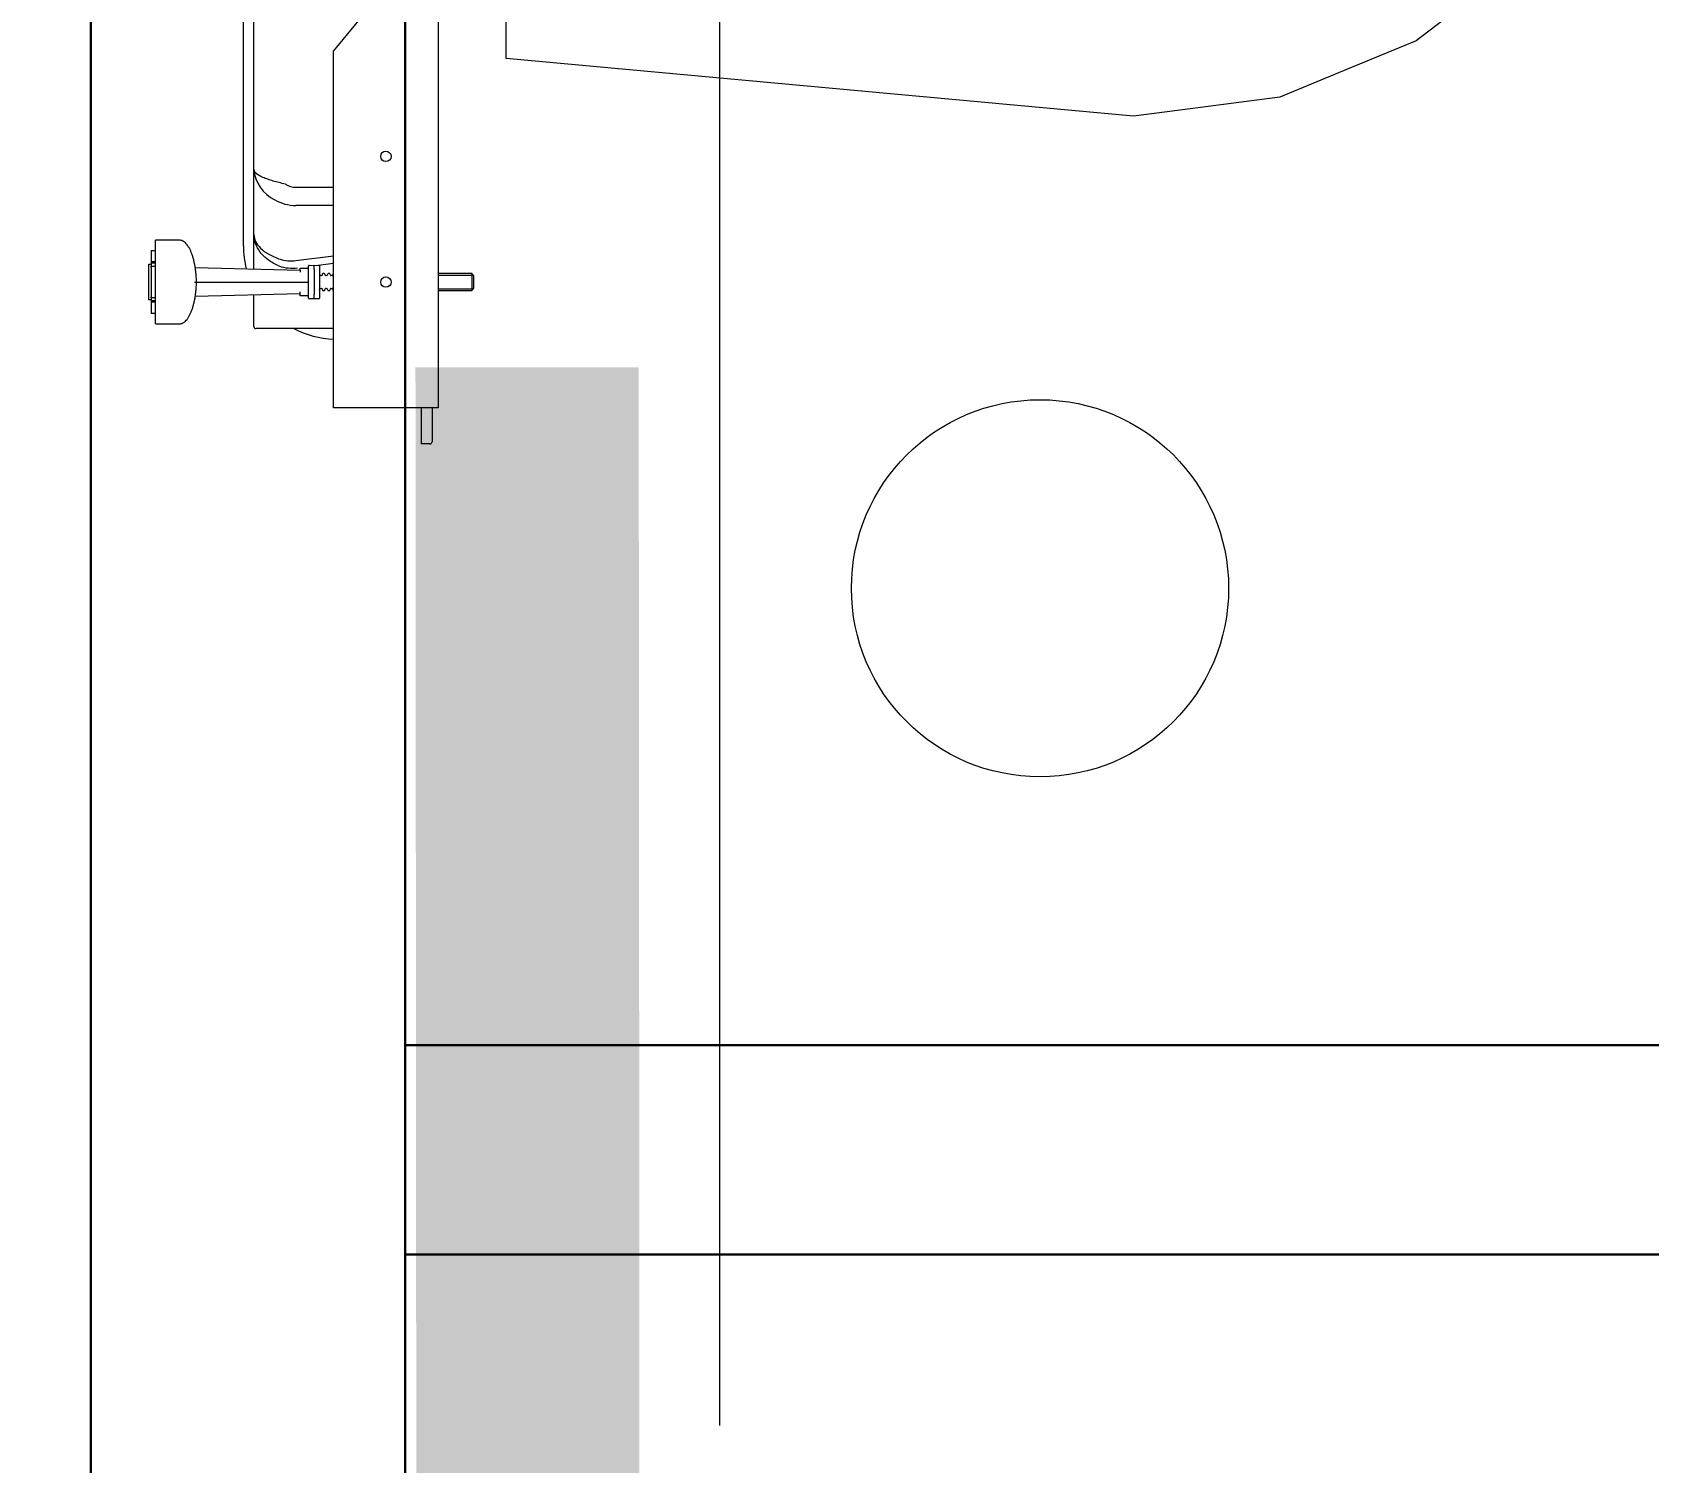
# Model space of a CAD drawing. Header units: millimetres. Extents: x -10496 to -5455, y -188 to 7293.
# Drawn here: x -7502.7 to -7425.5, y 3298.3 to 3366.5 of the extents above; entities that cross this region are included whole.
import ezdxf

# ---------------------------------------------------------------- set-up
doc = ezdxf.new("R2010")
doc.units = ezdxf.units.MM
for name, color, linetype, lineweight in [('00 TEFRİŞ', 252, 'Continuous', 13), ('GJC_alçıpan', 6, 'Continuous', 20), ('GJC_duvar', 10, 'Continuous', 30), ('GJC_tefris', 30, 'Continuous', 0), ('GJC_ölçüler', 253, 'Continuous', 5)]:
    doc.layers.add(name, color=color, linetype=linetype, lineweight=lineweight)
doc.layers.add('GJC_yazı', color=11, linetype='Continuous')
doc.styles.add('Ölçü50', font='calibri.ttf', dxfattribs={"width": 0.7})

# ---------------------------------------------------------------- blocks, each defined once
blk = doc.blocks.new('fgjh')
at = {"layer": 'GJC_tefris', "color": 151, "extrusion": (-0.01667214942452569, 1.525087517426141e-05, 0.9998610099413704)}
for p, q in [((5037971.734801287, 2445228.017059879, 2049.096625920137), (5037971.734800999, 2445226.885625618, 2049.096643173101)), ((5037971.734801287, 2445228.017059879, 2049.096625920137), (5037975.734245327, 2445228.017059879, 2049.163314517843)), ((5037972.234731843, 2445228.21705988, 2049.104958945099), (5037972.235728576, 2445228.21705988, 2049.104975565091)), ((5037972.234731792, 2445228.017059879, 2049.10496199485), (5037972.234731843, 2445228.21705988, 2049.104958945099)), ((5037972.766498596, 2445228.21705988, 2049.113825872295), (5037972.235728576, 2445228.21705988, 2049.104975565091)), ((5037972.766498546, 2445228.017059879, 2049.113828922047), (5037972.766498596, 2445228.21705988, 2049.113825872295)), ((5037972.832699504, 2445228.21705988, 2049.114929737144), (5037972.766498596, 2445228.21705988, 2049.113825872295)), ((5037972.9846276, 2445228.21705988, 2049.117463057169), (5037972.832699504, 2445228.21705988, 2049.114929737144)), ((5037972.832699453, 2445228.017059879, 2049.114932786896), (5037972.832699504, 2445228.21705988, 2049.114929737144)), ((5037972.884641499, 2445228.21705988, 2049.115795842226), (5037972.88464153, 2445228.33705988, 2049.115794012375)), ((5037972.88464153, 2445228.33705988, 2049.115794012375), (5037972.900891638, 2445228.33705988, 2049.116064974281)), ((5037972.900891638, 2445228.33705988, 2049.116064974281), (5037974.568155138, 2445228.33705988, 2049.143865704495)), ((5037972.98462755, 2445228.017059879, 2049.11746610692), (5037972.9846276, 2445228.21705988, 2049.117463057169)), ((5037972.9846276, 2445228.21705988, 2049.117463057169), (5037973.03462065, 2445228.21705988, 2049.11829666464)), ((5037974.434426065, 2445228.21705988, 2049.141637673837), (5037973.03462065, 2445228.21705988, 2049.11829666464)), ((5037974.434426065, 2445228.21705988, 2049.141637673837), (5037974.484419115, 2445228.21705988, 2049.142471281308)), ((5037974.636347211, 2445228.21705988, 2049.145004601332), (5037974.484419115, 2445228.21705988, 2049.142471281308)), ((5037974.484419115, 2445228.21705988, 2049.142471281308), (5037974.484419065, 2445228.017059879, 2049.142474331059)), ((5037974.568155138, 2445228.33705988, 2049.143865704495), (5037974.584405246, 2445228.33705988, 2049.1441366664)), ((5037974.584405246, 2445228.33705988, 2049.1441366664), (5037974.584405216, 2445228.21705988, 2049.144138496251)), ((5037974.636347161, 2445228.017059879, 2049.145007651084), (5037974.636347211, 2445228.21705988, 2049.145004601332)), ((5037974.702548118, 2445228.21705988, 2049.146108466181), (5037974.636347211, 2445228.21705988, 2049.145004601332)), ((5037974.702548068, 2445228.017059879, 2049.146111515933), (5037974.702548118, 2445228.21705988, 2049.146108466181)), ((5037975.23331814, 2445228.21705988, 2049.154958773386), (5037974.702548118, 2445228.21705988, 2049.146108466181)), ((5037975.23331814, 2445228.21705988, 2049.154958773386), (5037975.234314873, 2445228.21705988, 2049.154975393378)), ((5037975.234314873, 2445228.21705988, 2049.154975393378), (5037975.234314822, 2445228.017059879, 2049.154978443129)), ((5037975.73424504, 2445226.885625618, 2049.163331770807), (5037975.734245327, 2445228.017059879, 2049.163314517843)), ((5037973.170519996, 2445221.11705988, 2049.120671010073), (5037973.039553836, 2445226.119199584, 2049.118410921539)), ((5037973.734522809, 2445226.058964252, 2049.130000077511), (5037973.734521463, 2445220.765751232, 2049.130080792422)), ((5037973.734522834, 2445226.158789118, 2049.129998555306), (5037973.734522808, 2445226.058776563, 2049.130000080373)), ((5037974.429486542, 2445226.118998304, 2049.14158731165), (5037974.298523108, 2445221.11705988, 2049.139479860731)), ((5037971.509831057, 2445222.108136247, 2049.092964790247), (5037971.509831339, 2445223.21705988, 2049.092947880541)), ((5037971.609817466, 2445223.31705988, 2049.094613570609), (5037973.112919535, 2445223.31705988, 2049.119676996497)), ((5037974.356124687, 2445223.31705988, 2049.140406779783), (5037975.9992427, 2445223.31705988, 2049.167804896871)), ((5037975.459282481, 2445223.81705988, 2049.158793721523), (5037991.807009996, 2445223.81705988, 2049.431383364646)), ((5037975.9992427, 2445223.31705988, 2049.167804896871), (5037979.122148855, 2445223.31705988, 2049.219877692526)), ((5037979.122148855, 2445223.31705988, 2049.219877692526), (5038018.889869427, 2445223.31705988, 2049.882983237262)), ((5037971.509830398, 2445219.51705988, 2049.093004300937), (5037971.509831057, 2445222.108136247, 2049.092964790247)), ((5037973.070499621, 2445221.11705988, 2049.119003223621), (5037973.168706472, 2445221.11705988, 2049.120640770512)), ((5037973.0796976, 2445220.765751033, 2049.119161953514), (5037973.070499621, 2445221.11705988, 2049.119003223621)), ((5037973.168706472, 2445221.11705988, 2049.120640770512), (5037973.268726847, 2445221.11705988, 2049.122308556964)), ((5037974.300336633, 2445221.11705988, 2049.139510100292), (5037974.200316257, 2445221.11705988, 2049.13784231384)), ((5037974.300336633, 2445221.11705988, 2049.139510100292), (5037974.398543484, 2445221.11705988, 2049.141147647183)), ((5037974.398543484, 2445221.11705988, 2049.141147647183), (5037974.389345326, 2445220.765751033, 2049.140999631335)), ((5037974.757375859, 2445221.31705988, 2049.147127935197), (5037974.978239958, 2445219.51705988, 2049.150838181715)), ((5037977.390337818, 2445219.51705988, 2049.191058627918), (5037977.390338277, 2445221.31705988, 2049.191031180158)), ((5037978.256243311, 2445221.31705988, 2049.205469685098), (5037978.256242854, 2445219.51705988, 2049.205497132858)), ((5037972.934632574, 2445220.44955988, 2049.116747894405), (5037972.938786775, 2445220.687583453, 2049.116813532903)), ((5037972.934632574, 2445220.44955988, 2049.116747894405), (5037973.134604776, 2445220.44955988, 2049.12008232429)), ((5037972.938786654, 2445220.211536308, 2049.11682079203), (5037972.934632574, 2445220.44955988, 2049.116747894405)), ((5037973.134604708, 2445220.18205988, 2049.120086403332), (5037972.968777908, 2445220.18205988, 2049.117321329813)), ((5037972.968778044, 2445220.71705988, 2049.117313171729), (5037973.134604844, 2445220.71705988, 2049.120078245248)), ((5037974.334437921, 2445220.18205988, 2049.140092982644), (5037973.134604708, 2445220.18205988, 2049.120086403332)), ((5037973.134604844, 2445220.71705988, 2049.120078245248), (5037974.334438057, 2445220.71705988, 2049.14008482456)), ((5037974.334437989, 2445220.44955988, 2049.140088903602), (5037973.134604776, 2445220.44955988, 2049.12008232429)), ((5037973.36962249, 2445220.18205988, 2049.124005199584), (5037973.41140663, 2445220.166849582, 2049.124702159834)), ((5037973.424564393, 2445220.148055729, 2049.124921845187), (5037973.424564377, 2445220.086064031, 2049.124922790483)), ((5037973.73452145, 2445220.71705988, 2049.130081534904), (5037973.734521463, 2445220.765751232, 2049.130080792422)), ((5037974.044478203, 2445220.086064031, 2049.135259523128), (5037974.044478219, 2445220.148055729, 2049.135258577831)), ((5037974.057635992, 2445220.166849582, 2049.135477690018), (5037974.099420139, 2445220.18205988, 2049.136174186392)), ((5037974.500264721, 2445220.18205988, 2049.142858056163), (5037974.334437921, 2445220.18205988, 2049.140092982644)), ((5037974.334437989, 2445220.44955988, 2049.140088903602), (5037974.534410191, 2445220.44955988, 2049.143423333487)), ((5037974.334438057, 2445220.71705988, 2049.14008482456), (5037974.500264857, 2445220.71705988, 2049.142849898079)), ((5037974.534410191, 2445220.44955988, 2049.143423333487), (5037974.530255991, 2445220.211536308, 2049.143357694989)), ((5037974.530256112, 2445220.687583453, 2049.143350435863), (5037974.534410191, 2445220.44955988, 2049.143423333487)), ((5037974.621673428, 2445219.51705988, 2049.144892624869), (5037974.531028497, 2445220.255798662, 2049.143369900984)), ((5037967.735353854, 2445214.677059881, 2049.030140740828), (5037967.735355045, 2445219.357059881, 2049.030069376653)), ((5037967.735355045, 2445219.357059881, 2049.030069376653), (5037967.735355085, 2445219.51705988, 2049.030066936852)), ((5037967.735355085, 2445219.51705988, 2049.030066936852), (5037984.757988782, 2445219.51705988, 2049.313910280837)), ((5037973.334576744, 2445219.525298409, 2049.123430848013), (5037973.334576742, 2445219.51705988, 2049.12343097364)), ((5037973.334576807, 2445219.775298409, 2049.123427035824), (5037973.33457679, 2445219.708821352, 2049.123428049516)), ((5037973.33457687, 2445220.025298409, 2049.123423223635), (5037973.334576854, 2445219.958821352, 2049.123424237328)), ((5037973.411406477, 2445219.567270179, 2049.124711302674), (5037973.347734516, 2445219.544092261, 2049.1236499602)), ((5037973.411406605, 2445220.067270179, 2049.124703678296), (5037973.347734643, 2445220.044092261, 2049.123642335822)), ((5037973.347734617, 2445219.9400275, 2049.12364392268), (5037973.411406565, 2445219.916849582, 2049.124705972023)), ((5037973.41140654, 2445219.817270179, 2049.124707490485), (5037973.34773458, 2445219.794092261, 2049.123646148011)), ((5037973.347734554, 2445219.6900275, 2049.123647734869), (5037973.411406502, 2445219.666849582, 2049.124709784212)), ((5037973.424564266, 2445219.64805573, 2049.124929469565), (5037973.42456425, 2445219.586064031, 2049.124930414861)), ((5037973.424564329, 2445219.89805573, 2049.124925657376), (5037973.424564313, 2445219.836064031, 2049.124926602672)), ((5037974.04447814, 2445219.836064031, 2049.135263335317), (5037974.044478156, 2445219.89805573, 2049.13526239002)), ((5037974.044478077, 2445219.586064031, 2049.135267147506), (5037974.044478092, 2445219.64805573, 2049.135266202209)), ((5037974.121307788, 2445219.544092261, 2049.136548882201), (5037974.057635839, 2445219.567270179, 2049.135486832858)), ((5037974.057635929, 2445219.916849582, 2049.135481502207), (5037974.121307889, 2445219.9400275, 2049.136542844682)), ((5037974.121307852, 2445219.794092261, 2049.136545070012), (5037974.057635903, 2445219.817270179, 2049.135483020669)), ((5037974.057635865, 2445219.666849582, 2049.135485314396), (5037974.121307826, 2445219.6900275, 2049.13654665687)), ((5037974.121307915, 2445220.044092261, 2049.136541257823), (5037974.057635967, 2445220.067270179, 2049.13547920848)), ((5037974.134465549, 2445219.51705988, 2049.136768693181), (5037974.134465552, 2445219.525298409, 2049.136768567554)), ((5037974.134465599, 2445219.708821352, 2049.136765769058), (5037974.134465615, 2445219.775298409, 2049.136764755365)), ((5037974.134465662, 2445219.958821352, 2049.136761956869), (5037974.134465679, 2445220.025298409, 2049.136760943176)), ((5037984.757988782, 2445219.51705988, 2049.313910280837), (5037984.952247451, 2445219.357059881, 2049.317151881098)), ((5037984.952247451, 2445219.357059881, 2049.317151881098), (5037989.007397184, 2445216.017059881, 2049.384820286544)), ((5037966.010593673, 2445214.917059881, 2049.001377623366), (5037966.010593775, 2445215.317059881, 2049.001371523864)), ((5037966.010593775, 2445215.317059881, 2049.001371523864), (5037966.671583349, 2445215.317059881, 2049.012393172713)), ((5037966.688945626, 2445214.817059881, 2049.012690305927), (5037966.110579749, 2445214.817059881, 2049.003046363184)), ((5037966.671583349, 2445215.317059881, 2049.012393172713), (5037967.735354017, 2445215.317059881, 2049.030130981625)), ((5037967.73535389, 2445214.817059881, 2049.030138606002), (5037966.688945626, 2445214.817059881, 2049.012690305927)), ((5037967.735353814, 2445214.517059881, 2049.030143180629), (5037967.735353854, 2445214.677059881, 2049.030140740828)), ((5038030.276659993, 2445214.517059881, 2050.072986127254), (5037967.735353814, 2445214.517059881, 2049.030143180629)), ((5037973.334575471, 2445214.517059881, 2049.123507217417), (5037973.334575064, 2445212.917059881, 2049.123531615426)), ((5037973.411064837, 2445214.517059881, 2049.124782636848), (5037973.411064412, 2445212.840559881, 2049.124808201387)), ((5037974.057974911, 2445214.517059881, 2049.135569517527), (5037974.057974485, 2445212.840559881, 2049.135595082066)), ((5037974.134463871, 2445212.917059881, 2049.136869334967), (5037974.134464278, 2445214.517059881, 2049.136844936958)), ((5037974.134463871, 2445212.917059881, 2049.136869334967), (5037973.334575064, 2445212.917059881, 2049.123531615426)), ((5037973.334575064, 2445212.917059881, 2049.123531615426), (5037973.434561139, 2445212.817059881, 2049.125200355244)), ((5037973.434561139, 2445212.817059881, 2049.125200355244), (5037974.034477745, 2445212.817059881, 2049.1352036449)), ((5037974.034477745, 2445212.817059881, 2049.1352036449), (5037974.134463871, 2445212.917059881, 2049.136869334967))]:
    blk.add_line(p, q, dxfattribs=at)
at = {"layer": 'GJC_tefris', "color": 151, "elevation": 2049.551707446506}
blk.add_lwpolyline([(5037986.935054473, 2445165.630120694), (5037985.249455233, 2445167.835177045), (5037983.906758125, 2445171.093581684), (5037982.564061017, 2445174.351986323), (5037981.865783718, 2445179.731963886), (5037981.656843743, 2445181.341771877), (5037984.411602098, 2445211.272081491), (5038013.611553238, 2445211.218663755)], dxfattribs=at)
at = {"layer": 'GJC_tefris', "color": 151, "extrusion": (-0.01667214942452569, 1.525087517426141e-05, 0.9998610099413704)}
for centre in [(-2449824.486567526, 5035069.107827105, -81907.7138700232), (-2449824.49205527, 5035075.107824596, -81907.71387002322)]:
    blk.add_circle(centre, 0.2500000000000005, dxfattribs=at)
at = {"layer": 'GJC_tefris', "color": 151}
blk.add_circle((5037959.115415354, 2445185.79631423, 1907.459608137877), 8.999999999999998, dxfattribs=at)
at = {"layer": 'GJC_tefris', "color": 151, "extrusion": (-0.01667214942452569, 1.525087517426141e-05, 0.9998610099413704)}
for centre, radius, start, end in [((-2449830.684621357, 5035066.977157323, -81907.7138700232), 0.1000000000000002, 180.0524041068535, 270.0524041060623), ((-2449826.83814427, 5035070.830677015, -81907.71387002319), 4.450000000000009, 180.0524041068535, 194.281293608634), ((-2449829.037394554, 5035074.619653661, -81907.71387002317), 1.758851542717755, 184.2130704702435, 244.6602326669066), ((-2449826.83814427, 5035070.830677015, -81907.71387002319), 4.450000000000009, 242.6306322439079, 268.120719780582), ((-2449827.680865726, 5035068.339055349, -81907.71387002319), 0.02999999999999847, 271.052404094467, 0.05240410685350697), ((-2449828.155865527, 5035068.338620902, -81907.7138700232), 0.02999999999999847, 180.0524041068535, 269.0524041181399), ((-2449828.236012673, 5035068.499465493, -81907.71387002323), 0.04999999999999892, 271.552404095006, 0.05240410685350697), ((-2449827.61726024, 5035068.77496356, -81907.71387002322), 0.02000000000000051, 90.05240410606234, 160.0524041175203), ((-2449827.617863892, 5035069.434963283, -81907.71387002323), 0.02000000000000061, 200.0524040996214, 270.0524041060623), ((-2449828.237119243, 5035069.709329034, -81907.7138700232), 0.05000000000000015, 0.05240410685350697, 88.55240411753564), ((-2449827.682266655, 5035069.870754414, -81907.71387002322), 0.03000000000000022, 0.05240410685350697, 89.05240411813986), ((-2449828.157266456, 5035069.870319966, -81907.71387002322), 0.03000000000000124, 91.05240409446694, 180.0524041068535), ((-2449826.994457448, 5035068.725533168, -81907.7138700232), 0.01999999999999986, 200.0524040996214, 270.0524041060623), ((-2449827.244457343, 5035068.725304511, -81907.71387002317), 0.01999999999999986, 200.0524040996214, 270.0524041060623), ((-2449827.177980315, 5035068.725365313, -81907.7138700232), 0.01999999999999784, 270.0524041060623, 340.0524041175203), ((-2449827.49445724, 5035068.725075857, -81907.71387002319), 0.01999999999999986, 200.0524040996214, 270.0524041060623), ((-2449827.427980211, 5035068.725136657, -81907.71387002319), 0.01999999999999784, 270.0524041060623, 340.0524041175203), ((-2449827.305268672, 5035068.775248914, -81907.7138700232), 0.02000000000000339, 20.05240409962139, 90.05240410606234), ((-2449827.11726045, 5035068.775420871, -81907.7138700232), 0.02000000000000051, 90.05240410606234, 160.0524041175203), ((-2449827.055268776, 5035068.775477569, -81907.71387002319), 0.02000000000000339, 20.05240409962139, 90.05240410606234), ((-2449827.555268568, 5035068.775020258, -81907.71387002319), 0.02000000000000339, 20.05240409962139, 90.05240410606234), ((-2449827.367260345, 5035068.775192215, -81907.71387002322), 0.02000000000000051, 90.05240410606234, 160.0524041175203), ((-2449827.305872324, 5035069.435248638, -81907.71387002323), 0.02000000000000051, 270.0524041060623, 340.0524041175203), ((-2449827.117864102, 5035069.435420595, -81907.71387002322), 0.02000000000000061, 200.0524040996214, 270.0524041060623), ((-2449827.055872429, 5035069.435477294, -81907.7138700232), 0.02000000000000051, 270.0524041060623, 340.0524041175203), ((-2449827.55587222, 5035069.435019981, -81907.7138700232), 0.02000000000000051, 270.0524041060623, 340.0524041175203), ((-2449827.367863997, 5035069.435191937, -81907.7138700232), 0.02000000000000061, 200.0524040996214, 270.0524041060623), ((-2449827.17867543, 5035069.485364995, -81907.7138700232), 0.01999999999999956, 20.05240409962139, 90.05240410606234), ((-2449826.995152563, 5035069.48553285, -81907.71387002322), 0.02000000000000061, 90.05240410606234, 160.0524041175203), ((-2449827.495152354, 5035069.485075538, -81907.71387002319), 0.02000000000000061, 90.05240410606234, 160.0524041175203), ((-2449827.428675325, 5035069.485136339, -81907.7138700232), 0.01999999999999956, 20.05240409962139, 90.05240410606234), ((-2449827.245152458, 5035069.485304194, -81907.7138700232), 0.02000000000000061, 90.05240410606234, 160.0524041175203), ((-2449822.379594396, 5035061.484751005, -81907.71387002322), 0.1000000000000002, 270.0524041060623, 0.05240410685350697)]:
    blk.add_arc(centre, radius, start, end, dxfattribs=at)
at = {"layer": 'GJC_tefris', "color": 151, "extrusion": (-0.01667214942452571, 1.525087517427037e-05, 0.9998610099413705)}
blk.add_ellipse((5037977.181909936, 2445221.233895204, 2049.187557017184), major_axis=(2.694360311119754, -0.8538952795725041, 0.04494004658052982), ratio=0.8323484299813362, start_param=3.123186650335102, end_param=3.505351576055818, dxfattribs=at)
at = {"layer": 'GJC_tefris', "color": 151, "extrusion": (-0.0166721494245257, 1.525087517424781e-05, 0.9998610099413702)}
blk.add_ellipse((5037977.181909957, 2445221.31705988, 2049.187555749026), major_axis=(2.385890481622988, -0.6600134252680121, 0.03979351930611558), ratio=0.7911908134078183, start_param=3.095738414054455, end_param=3.477903339775196, dxfattribs=at)
at = {"layer": 'GJC_tefris', "color": 151, "extrusion": (-0.0166721494245257, 1.525087517426304e-05, 0.9998610099413703)}
blk.add_ellipse((5037979.410783358, 2445221.31705988, 2049.224721025016), major_axis=(2.020445081581582, -5.710501541217682e-12, 0.03368984485768824), ratio=0.9897433186107482, start_param=2.617993877992041, end_param=3.141592653590335, dxfattribs=at)
at = {"layer": 'GJC_tefris', "color": 151, "extrusion": (-0.0166721494245257, 1.525087517426461e-05, 0.9998610099413703)}
blk.add_ellipse((5037979.410783358, 2445221.31705988, 2049.224721025016), major_axis=(-1.154540046617991, 2.630385103925245e-12, -0.01925133991867805), ratio=0.8660254037844384, start_param=5.759586531581287, end_param=6.283185307179584, dxfattribs=at)
at = {"layer": 'GJC_tefris', "color": 151}
for points, knots in [([(5037971.737113043, 2445226.889008464, 2049.096681673596), (5037971.736860096, 2445226.866892699, 2049.096677793187), (5037971.736852414, 2445226.821434684, 2049.096678358452), (5037971.760620442, 2445226.743551905, 2049.0970758656), (5037971.803708863, 2445226.662869601, 2049.09779557271), (5037971.867060825, 2445226.584294882, 2049.098853131414), (5037971.950491955, 2445226.508557959, 2049.100245456235), (5037972.053980312, 2445226.43637107, 2049.101972170511), (5037972.175630226, 2445226.369101533, 2049.104001644034), (5037972.313028311, 2445226.307653949, 2049.106293621143), (5037972.464106174, 2445226.252453711, 2049.108813605947), (5037972.627113489, 2445226.203724064, 2049.111532409307), (5037972.800398197, 2445226.161656247, 2049.114422481126), (5037972.982118146, 2445226.126458722, 2049.117453101283), (5037973.171007769, 2445226.098231071, 2049.120603165636), (5037973.363501594, 2445226.077386127, 2049.123813215528), (5037973.55599333, 2445226.063642287, 2049.12702312224), (5037973.67113109, 2445226.060679202, 2049.128943028236), (5037973.734533227, 2445226.059199704, 2049.130000247638)], [0, 0, 0, 0, 0.0416848420015125, 0.1013173164387321, 0.1621284701154374, 0.225836249932626, 0.2925709706908069, 0.3609920051418265, 0.4293507210502816, 0.496839400693535, 0.5633165432282466, 0.6288234266922177, 0.6934571771825065, 0.757332449570813, 0.820572702706941, 0.8833090138591092, 0.9456797470454285, 1, 1, 1, 1]), ([(5037973.734520812, 2445226.058964206, 2049.130000044208), (5037973.763001268, 2445226.059507209, 2049.130474932346), (5037973.849101273, 2445226.061267224, 2049.131910577208), (5037974.010915807, 2445226.069822642, 2049.134608617804), (5037974.204178214, 2445226.087107907, 2049.137830901802), (5037974.394870146, 2445226.111715125, 2049.14101021279), (5037974.578887482, 2445226.143241099, 2049.14407812293), (5037974.755171358, 2445226.181557692, 2049.147016978148), (5037974.921908114, 2445226.226435072, 2049.149796540178), (5037975.077573842, 2445226.277663677, 2049.152391401843), (5037975.220669268, 2445226.335054822, 2049.154776566396), (5037975.349803616, 2445226.398498882, 2049.15692884513), (5037975.463608048, 2445226.468008803, 2049.158825413134), (5037975.560685626, 2445226.543806325, 2049.160442973876), (5037975.638764302, 2445226.625763679, 2049.16174364408), (5037975.694044754, 2445226.710516279, 2049.162664123412), (5037975.72553599, 2445226.79679566, 2049.163187906974), (5037975.736929595, 2445226.857104634, 2049.163376969363), (5037975.734299576, 2445226.885440713, 2049.163332682991)], [0, 0, 0, 0, 0.0242588247355341, 0.0860445511582604, 0.1480299921215822, 0.2103372000607676, 0.2730974870503382, 0.3364321617696814, 0.4004521980198338, 0.4652591871356817, 0.5309469900787172, 0.5976009849261124, 0.6652837348791067, 0.7339722267558594, 0.8033583763915663, 0.8719111693876513, 0.9302541966408736, 0.9919049342362584, 0.9919049342362584, 0.9919049342362584, 0.9919049342362584]), ([(5037974.501085318, 2445222.128927417, 2049.142842043609), (5037974.58453571, 2445222.321939026, 2049.144230590412), (5037974.68353541, 2445222.493789838, 2049.145878736414), (5037974.909896346, 2445222.795245793, 2049.149648586262), (5037975.033702642, 2445222.920014782, 2049.151711087161), (5037975.295990552, 2445223.119903209, 2049.156081549367), (5037975.432087166, 2445223.193538819, 2049.158349764699), (5037975.64329805, 2445223.267939978, 2049.161870458788), (5037975.713945852, 2445223.286323243, 2049.163048192815), (5037975.855983241, 2445223.310885185, 2049.165416215947), (5037975.928193816, 2445223.31705988, 2049.166620194602), (5037975.9992427, 2445223.31705988, 2049.167804896871)], [0, 0, 0, 0, 0.25, 0.25, 0.5, 0.5, 0.75, 0.75, 0.875, 0.875, 1, 1, 1, 1]), ([(5037975.9992427, 2445223.31705988, 2049.167804896871), (5037975.777229198, 2445223.31705988, 2049.164102940061), (5037975.552984218, 2445223.212558617, 2049.160365368497), (5037975.245536502, 2445222.894203044, 2049.155243697585), (5037975.147766043, 2445222.760822332, 2049.153615461729), (5037974.969364964, 2445222.44347932, 2049.150645559263), (5037974.890294375, 2445222.262432498, 2049.149329860844), (5037974.822460567, 2445222.062920057, 2049.148201811409)], [0, 0, 0, 0, 0.5000000000000009, 0.5000000000000009, 0.7500000000000006, 0.7500000000000006, 1, 1, 1, 1]), ([(5037978.410922475, 2445221.81705988, 2049.208041251212), (5037978.43338047, 2445221.918134789, 2049.208414184608), (5037978.456468713, 2445222.017282825, 2049.208797656465), (5037978.504887087, 2445222.21168456, 2049.209602041833), (5037978.530491828, 2445222.30789297, 2049.210027519772), (5037978.583568511, 2445222.490905122, 2049.210909753679), (5037978.610878982, 2445222.577334475, 2049.211363822926), (5037978.667872749, 2445222.740116271, 2049.212311680704), (5037978.697788225, 2445222.816864172, 2049.212809334697), (5037978.788800623, 2445223.022622603, 2049.214323779483), (5037978.853430991, 2445223.13214941, 2049.215399785808), (5037978.95225665, 2445223.241933107, 2049.217045976471), (5037978.985578254, 2445223.269816373, 2049.21760117115), (5037979.053688185, 2445223.307581967, 2049.218736291927), (5037979.088280193, 2445223.31705988, 2049.219312950638), (5037979.122148855, 2445223.31705988, 2049.219877692526)], [0, 0, 0, 0, 0.124999999999999, 0.124999999999999, 0.249999999999998, 0.249999999999998, 0.374999999999997, 0.374999999999997, 0.4999999999999961, 0.4999999999999961, 0.7499999999999925, 0.7499999999999925, 0.8749999999999962, 0.8749999999999962, 1, 1, 1, 1])]:
    blk.add_open_spline(points, degree=3, knots=knots, dxfattribs=at)
blk = doc.blocks.new('rölöveteyit')
at = {"layer": 'GJC_alçıpan'}
blk.add_lwpolyline([(31632.04087464232, -28329.94065936549), (31632.04087464232, -28429.94065936549)], dxfattribs=at)
at = {"layer": 'GJC_duvar'}
for points in [[(31617.04087464232, -28165.67584247625), (31617.04087464232, -28365.67584247625)], [(31617.04087464232, -28365.67584247625), (31617.04087464232, -28995.67584241664)]]:
    blk.add_lwpolyline(points, dxfattribs=at)
at = {"layer": 'GJC_yazı', "lineweight": 0, "insert": (30672.61473744849, -28380.10760433398, -0.1189398151083207), "char_height": 125, "attachment_point": 1, "rotation": 0.04063747282578942, "style": 'Ölçü50'}
blk.add_mtext_dynamic_manual_height_columns('{\\fCalibri Light|b0|i0|c162|p34;BİNAYA AİT ALAN}', width=958.2822270266421, gutter_width=0.7720375324976313, heights=[97.76626446848928], dxfattribs=at)
blk = doc.blocks.new('new ytong')
at = {"layer": '00 TEFRİŞ', "color": 8}
blk.add_line((-19093.33771532821, 3825.56202836756), (-19093.33771532821, 2635.562037549003), dxfattribs=at)
at = {"layer": 'GJC_duvar'}
for points in [[(-19108.33771532821, 3825.56202836756), (-19108.33771532821, 2635.562037549003)], [(-19093.33771532821, 3825.56202836756), (-19093.33771532821, 2635.562037549003)]]:
    blk.add_lwpolyline(points, dxfattribs=at)
at = {"layer": 'GJC_duvar', "color": 3}
for points in [[(-19093.33771532821, 3579.455700642109), (-18813.33771532821, 3579.455700642109)], [(-19093.33771532821, 3569.455700642109), (-18813.33771532821, 3569.455700642109)]]:
    blk.add_lwpolyline(points, dxfattribs=at)
at = {"layer": 'GJC_ölçüler', "color": 51, "lineweight": 30, "true_color": 0xf8f6b0}
blk.add_lwpolyline([(-19093.33771532821, 3815.56202836756), (-18813.33771532821, 3815.56202836756), (-18813.33771532821, 3339.394621128583), (-19093.33771532821, 3339.394621128583)], close=True, dxfattribs=at)

msp = doc.modelspace()

# ---------------------------------------------------------------- linework, layer by layer
at = {"layer": 'GJC_duvar'}
msp.add_line((-7484.88246870233, 3564.298207692242), (-7484.88246870233, 2374.298216873685), dxfattribs=at)

# ---------------------------------------------------------------- block references
at = {"rotation": 90}
msp.add_blockref('fgjh', (2437731.216854233, -5034619.119305481, -1763.716172823757), dxfattribs=at)

# ---------------------------------------------------------------- next in the draw order: block references
at = {"layer": 'GJC_ölçüler'}
msp.add_blockref('rölöveteyit', (-39101.92334334465, 31729.9740501685), dxfattribs=at)

# ---------------------------------------------------------------- next in the draw order: block references
at = {"layer": 'GJC_duvar', "color": 41, "true_color": 0xf4ee51}
msp.add_blockref('new ytong', (11608.45524662588, -261.2638206753181), dxfattribs=at)

doc.saveas('drawing.dxf')
